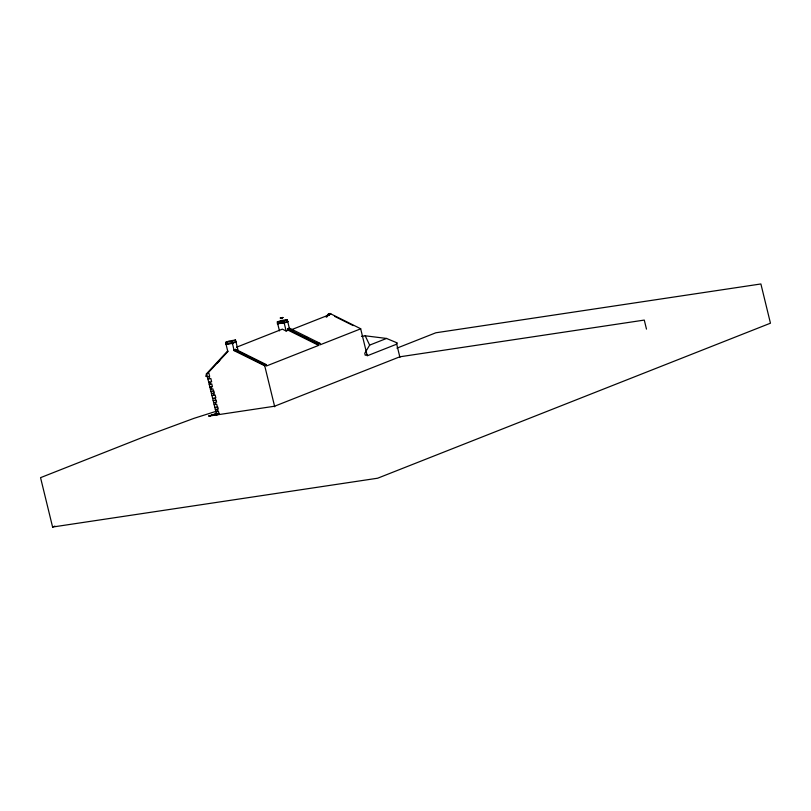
<?xml version="1.0" encoding="UTF-8"?>
<svg xmlns="http://www.w3.org/2000/svg" width="811" height="811" viewBox="0 0 811 811"><rect width="100%" height="100%" fill="white"/><g stroke="black" fill="none" stroke-linecap="round" stroke-linejoin="round"><path stroke-width="1.22" d="M399.935 357.408L396.315 342.546L386.543 338.451L369.654 345.121L364.757 353.292L365.234 355.269L366.957 354.6M227.668 350.94L206.095 374.206L206.44 374.652L227.83 351.589L226.076 344.401M217.216 363.318L219.791 360.54M325.819 316.827L328.313 314.131L329.986 313.472L360.773 328.79L320.163 344.787L319.899 343.296L289.415 328.131L287.753 328.79L287.905 329.448L318.49 344.563L318.682 345.374L266.393 366.004L266.14 364.514L235.656 349.348L233.984 350.007L234.146 350.666L264.721 365.791L274.726 406.808M326.762 316.635L328.577 314.739M326.661 317.071L329.986 313.472M232.493 343.438L236.376 341.522L232.392 343.033L225.975 343.996L225.59 342.394L229.128 340.995L235.535 340.032L235.93 341.634M284.154 322.666L277.23 323.711L284.255 323.072L288.179 321.521L277.686 323.589L277.291 321.987L280.829 320.588L287.236 319.625L287.631 321.237M225.59 342.394L231.997 341.431L235.535 340.032M277.291 321.987L283.708 321.024L287.236 319.625M236.538 347.22L282.36 329.144L286.141 331.02L288.199 330.209L318.682 345.374M227.83 351.589L227.577 350.97M234.146 350.666L231.997 341.431M287.905 329.448L288.199 330.209M235.91 350.849L237.978 350.028L236.021 342.039M291.717 329.611L331.06 314.08M210.039 383.998L209.218 384.313L210.678 384.1M233.984 350.007L264.467 365.173L266.14 364.514M287.753 328.79L318.236 343.955L319.899 343.296M210.718 386.806L209.907 387.121L212.452 386.746L211.762 383.938L210.525 384.11M264.721 365.791L264.467 365.173M318.388 344.604L318.236 343.955M211.235 388.915L210.424 389.239L212.908 388.864L213.455 391.095M396.437 343.053L397.167 342.759L396.63 343.854M217.368 414.056L216.547 414.38L219.092 413.995L218.412 411.187L215.868 411.572M396.711 344.168L367.251 355.796L360.672 328.8M396.944 348.132L435.831 332.784L760.89 283.962L770.45 323.194L377.642 478.216L52.593 527.038L40.55 477.659L144.642 436.571L194.022 418.324L216.507 411.197M52.593 527.038L54.945 526.116M217.226 413.265L208.985 416.073L217.277 413.448M219 413.975L208.934 415.871M281.843 320.791C279.602 321.622 284.925 320.355 282.684 320.588M232.453 343.073L225.529 344.117L232.554 343.479M361.503 336.352L365.203 335.795L386.543 338.451M207.91 378.919L210.819 378.484L211.641 381.839L208.721 382.275M210.961 391.47L213.881 391.034L214.378 393.071L211.458 393.507M211.955 395.545L215.179 395.058L215.827 397.866L212.644 398.353M213.181 400.573L216.101 400.137L216.598 402.175L213.678 402.611M214.175 404.648L216.719 404.273L217.409 407.081M214.864 407.457L217.774 407.021L218.281 409.099L215.371 409.535M208.985 416.073L274.584 406.22L399.793 356.81L644.279 320.081L646.479 329.114M334.537 316.31L353.231 325.606M328.313 314.131L329.479 314.709M328.475 314.78L329.114 315.104M290.703 329.347L292.964 330.472M305.382 336.646L307.643 337.771M316.675 342.262L318.936 343.388M305.291 336.687L307.541 337.812M238.069 351.133L247.102 355.623M249.362 356.749L261.781 362.922M264.041 364.048L266.292 365.173L263.94 364.088M237.978 351.163L243.614 353.971M252.647 358.472L258.293 361.28M365.203 335.795L369.654 345.121M289.415 328.131L289.476 328.82L287.733 321.632M283.708 321.024L286.141 331.02M277.778 323.995L279.45 330.847M235.656 349.348L235.808 350.007M208.873 373.111L209.664 376.345L207.17 376.72L206.633 374.51M213.516 393.193L214.013 395.231M217.236 409.251L217.733 411.289M209.045 376.436L209.593 378.666M215.27 402.378L215.767 404.415M209.796 382.123L210.292 384.161M210.972 386.969L211.489 389.077M207.363 376.689L216.811 415.465M215.158 397.968L215.675 400.208M280.302 318.024L282.846 317.486L280.302 318.024M280.576 318.216L282.674 317.75L280.576 318.216M206.653 375.696L205.69 375.838L206.258 376.588L206.653 375.696"/></g></svg>
